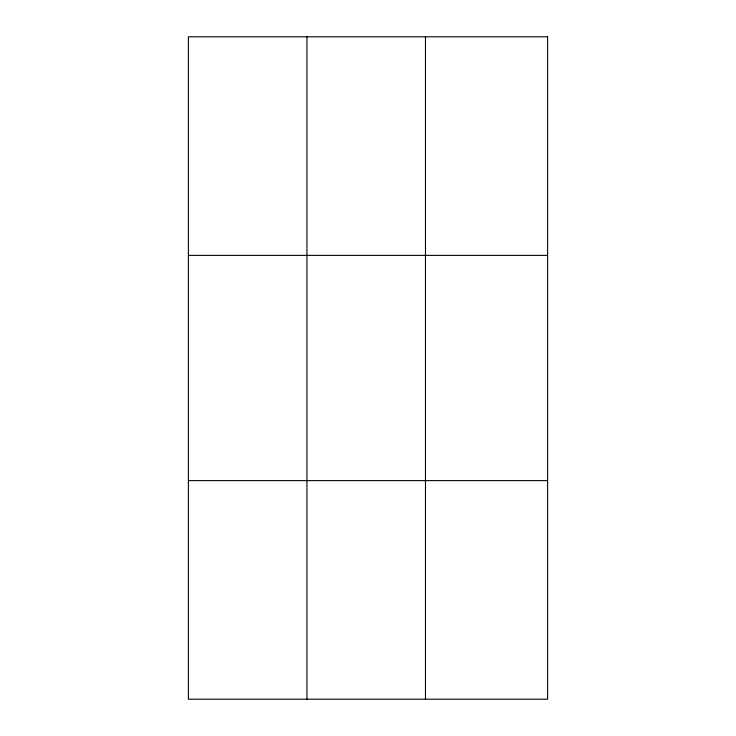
<?xml version="1.0" encoding="UTF-8"?>
<svg xmlns="http://www.w3.org/2000/svg" width="736" height="736" viewBox="0 0 736 736"><rect width="100%" height="100%" fill="white"/><g stroke="black" fill="none" stroke-linecap="round" stroke-linejoin="round"><path stroke-width="1.1" d="M306.94 699.2L306.94 36.8M425.472 699.2L425.472 36.8M188.398 255.392L547.602 255.392M188.398 480.608L547.602 480.608M547.602 36.8L547.602 699.2L188.398 699.2L188.398 36.8L547.602 36.8"/></g></svg>
